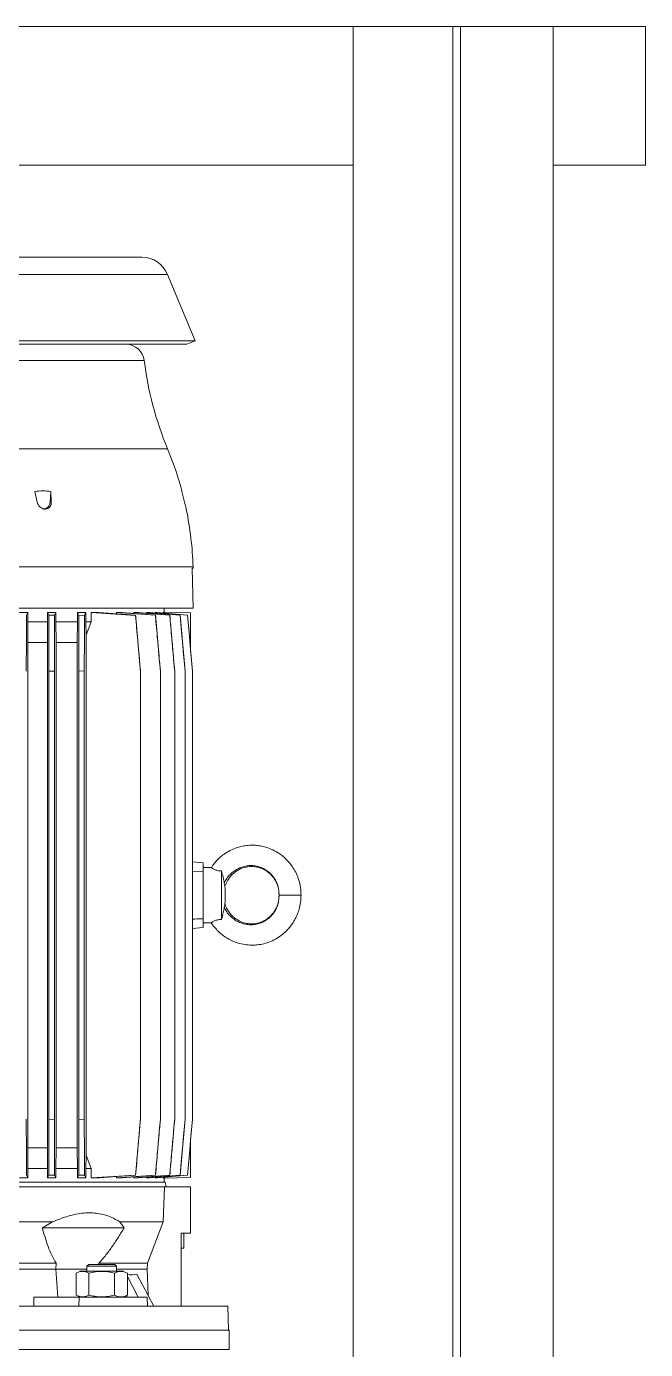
# Model space of a CAD drawing. Header units: millimetres. Extents: x 2513 to 2669, y 1505 to 1675.
# Drawn here: x 2529.804 to 2530.051, y 1512.849 to 1513.376 of the extents above; entities that cross this region are included whole.
import ezdxf

# ---------------------------------------------------------------- set-up
doc = ezdxf.new("R2010")
doc.units = ezdxf.units.MM

msp = doc.modelspace()

# ---------------------------------------------------------------- linework, layer by layer
at = {"color": 7, "linetype": 'Continuous', "lineweight": 15}
for p, q in [((2529.577234753714, 1513.376275846129), (2529.934071607506, 1513.376275846129)), ((2529.934071607506, 1512.717128625555), (2529.934071607506, 1513.376275846129)), ((2529.934071607506, 1513.376275846129), (2529.973763369489, 1513.376275846129)), ((2529.973763369489, 1512.717128625555), (2529.973763369489, 1513.376275846129)), ((2529.973763369489, 1513.376275846129), (2529.976843518661, 1513.376275846129)), ((2529.976843518661, 1512.717128625555), (2529.976843518661, 1513.376275846129)), ((2530.013708560353, 1513.376275846129), (2529.976843518661, 1513.376275846129)), ((2530.013708560353, 1512.675839592525), (2530.013708560353, 1513.376275846129)), ((2530.013708560353, 1513.376275846129), (2530.050573624019, 1513.376275846129)), ((2530.050573624019, 1513.32097805287), (2530.050573624019, 1513.376275846129)), ((2529.577234753714, 1513.32097805287), (2529.934071607506, 1513.32097805287)), ((2530.013708560353, 1513.32097805287), (2530.050573624019, 1513.32097805287)), ((2529.755653180609, 1513.277514895129), (2529.860073318204, 1513.277514895129)), ((2529.871132966945, 1513.251075935465), (2529.860073318204, 1513.277514895129)), ((2529.643574342422, 1513.249653472887), (2529.867732018798, 1513.249653472887)), ((2529.755653180609, 1513.251075935465), (2529.871132966945, 1513.251075935465)), ((2529.867732018798, 1513.249653472887), (2529.871132966945, 1513.251075935465)), ((2529.659221123155, 1513.243168717016), (2529.850812040012, 1513.243168717016)), ((2529.649961108427, 1513.208068767335), (2529.860072065726, 1513.208068767335)), ((2529.807216712961, 1513.191023123331), (2529.808130329193, 1513.186806713618)), ((2529.813597271515, 1513.191023123331), (2529.813268672025, 1513.186806713618)), ((2529.813743305967, 1513.186806713618), (2529.813597271515, 1513.191023123331)), ((2529.865790701042, 1513.191278013437), (2529.865797369934, 1513.191023123331)), ((2529.865797369934, 1513.191023123331), (2529.86685704259, 1513.186806713618)), ((2529.811124793539, 1513.184033509264), (2529.811403546633, 1513.184033509264)), ((2529.813268672025, 1513.186806713618), (2529.813743305967, 1513.186806713618)), ((2529.867512209042, 1513.184033509264), (2529.867512329895, 1513.184033509264)), ((2529.86993788392, 1513.160440177902), (2529.87025473869, 1513.160440177902)), ((2529.870288138083, 1513.14458812274), (2529.86993788392, 1513.160440177902)), ((2529.87025473869, 1513.160440177902), (2529.870234852867, 1513.16109093871)), ((2529.801133189276, 1513.142809165586), (2529.804346842634, 1513.142809165586)), ((2529.803847746932, 1513.141708040328), (2529.804346842634, 1513.142809165586)), ((2529.804346842634, 1513.142809165586), (2529.804346842634, 1513.13906351153)), ((2529.812297848346, 1513.142809165586), (2529.81557914097, 1513.142809165586)), ((2529.812297848346, 1513.13906351153), (2529.812297848346, 1513.142809165586)), ((2529.812297848346, 1513.142809165586), (2529.812763259003, 1513.141793824032)), ((2529.815035900938, 1513.141695032143), (2529.812763259003, 1513.141793824032)), ((2529.815035900938, 1513.141695032143), (2529.81557914097, 1513.142809165586)), ((2529.81557914097, 1513.142809165586), (2529.81557914097, 1513.13906351153)), ((2529.82418259394, 1513.142809165586), (2529.827576873196, 1513.142809165586)), ((2529.82418259394, 1513.13906351153), (2529.82418259394, 1513.142809165586)), ((2529.82418259394, 1513.142809165586), (2529.824688600241, 1513.141799449193)), ((2529.826961434443, 1513.141679914523), (2529.824688600241, 1513.141799449193)), ((2529.826961434443, 1513.141679914523), (2529.827576873196, 1513.142809165586)), ((2529.827576873196, 1513.142809165586), (2529.827576873196, 1513.13906351153)), ((2529.829692329236, 1513.142809165586), (2529.832844710089, 1513.142809165586)), ((2529.829692329236, 1513.13906351153), (2529.829692329236, 1513.142809165586)), ((2529.829692329236, 1513.142809165586), (2529.847316233195, 1513.141679914523)), ((2529.847334773153, 1513.141799449193), (2529.832844710089, 1513.142809165586)), ((2529.839698957734, 1513.142809165586), (2529.841944517595, 1513.142809165586)), ((2529.839698957734, 1513.142331730049), (2529.839698957734, 1513.142809165586)), ((2529.839698957734, 1513.142809165586), (2529.855255236, 1513.141695032143)), ((2529.855272056549, 1513.141793824032), (2529.841944517595, 1513.142809165586)), ((2529.846668235526, 1513.142809165586), (2529.848315907796, 1513.142809165586)), ((2529.846668235526, 1513.142449506857), (2529.846668235526, 1513.142809165586)), ((2529.846668235526, 1513.142809165586), (2529.860960445638, 1513.141708040328)), ((2529.847334855554, 1513.141799449193), (2529.847316222207, 1513.141679914523)), ((2529.860974893074, 1513.141787847298), (2529.848315907796, 1513.142809165586)), ((2529.851663779472, 1513.142809165586), (2529.852855577491, 1513.142809165586)), ((2529.851663779472, 1513.14253915786), (2529.851663779472, 1513.142809165586)), ((2529.851663779472, 1513.142809165586), (2529.865106551827, 1513.141719642222)), ((2529.865118208654, 1513.14178116742), (2529.852855577491, 1513.142809165586)), ((2529.855176428813, 1513.142809165586), (2529.855988012095, 1513.142809165586)), ((2529.855176428813, 1513.14261474596), (2529.855176428813, 1513.142809165586)), ((2529.855176428813, 1513.142809165586), (2529.868026087272, 1513.141730189398)), ((2529.855272078523, 1513.141793824032), (2529.85525520304, 1513.141695032143)), ((2529.868034645867, 1513.141774135969), (2529.855988012095, 1513.142809165586)), ((2529.858323915118, 1513.142608417654), (2529.858323915118, 1513.142944872594)), ((2529.858323915118, 1513.142944872594), (2529.858765193613, 1513.142944872594)), ((2529.858323915118, 1513.142944872594), (2529.869197549016, 1513.142667833416)), ((2529.858765193613, 1513.142944872594), (2529.858765193613, 1513.14458812274)), ((2529.869197724802, 1513.142674513295), (2529.858765193613, 1513.142947685174)), ((2529.860974871101, 1513.141787847298), (2529.860960412679, 1513.141708040328)), ((2529.865118153722, 1513.14178116742), (2529.865106518866, 1513.141719642222)), ((2529.868034579947, 1513.141774135969), (2529.868026065298, 1513.141730189398)), ((2529.869197549016, 1513.128455512675), (2529.869197549016, 1513.142667833416)), ((2529.804346842634, 1513.13906351153), (2529.804436444197, 1513.13080858782)), ((2529.804346842634, 1513.13906351153), (2529.812297848346, 1513.13906351153)), ((2529.812207153613, 1513.13080858782), (2529.812297848346, 1513.13906351153)), ((2529.81557914097, 1513.13906351153), (2529.82418259394, 1513.13906351153)), ((2529.81557914097, 1513.13906351153), (2529.815677064914, 1513.13080858782)), ((2529.82408164867, 1513.13080858782), (2529.82418259394, 1513.13906351153)), ((2529.827576873196, 1513.13906351153), (2529.829692329236, 1513.13906351153)), ((2529.827576873196, 1513.13906351153), (2529.827648253411, 1513.133817345789)), ((2529.827648253411, 1513.133817345789), (2529.829692329236, 1513.13906351153)), ((2529.827648253411, 1513.133817345789), (2529.827648253411, 1512.92657411093)), ((2529.804436444197, 1513.13080858782), (2529.804436444197, 1512.929582868899)), ((2529.812207153613, 1513.13080858782), (2529.804436444197, 1513.13080858782)), ((2529.812207153613, 1512.929582868899), (2529.812207153613, 1513.13080858782)), ((2529.815677064914, 1513.13080858782), (2529.815677064914, 1512.929582868899)), ((2529.82408164867, 1513.13080858782), (2529.815677064914, 1513.13080858782)), ((2529.82408164867, 1512.929582868899), (2529.82408164867, 1513.13080858782)), ((2529.812831282799, 1513.119500256424), (2529.814967289355, 1513.119407441268)), ((2529.812831282799, 1513.119500256424), (2529.812831282799, 1512.940888739286)), ((2529.814967289355, 1512.940985773313), (2529.814967289355, 1513.119407441268)), ((2529.824756684465, 1513.11950658473), (2529.826892696513, 1513.119394433083)), ((2529.824756684465, 1513.11950658473), (2529.824756684465, 1512.940882410981)), ((2529.826892696513, 1512.940998429925), (2529.826892696513, 1513.119394433083)), ((2529.849284567105, 1513.119393026794), (2529.849284567105, 1512.940997023635)), ((2529.857220010238, 1513.119406034978), (2529.857220010238, 1512.940984367023)), ((2529.862921912898, 1513.119417636873), (2529.862921912898, 1512.940972061983)), ((2529.867064975786, 1513.119428887195), (2529.867064975786, 1512.940960811662)), ((2529.869980775773, 1513.119494279691), (2529.869981951343, 1513.119480919933)), ((2529.869981753584, 1513.119439082799), (2529.869981753584, 1512.940950616057)), ((2529.874261017879, 1513.043097210811), (2529.869981753584, 1513.043471635587)), ((2529.869981753584, 1513.039742857015), (2529.874244922447, 1513.039587461943)), ((2529.87748253218, 1513.041170593182), (2529.874241978027, 1513.041255322168)), ((2529.874244922447, 1513.036831484645), (2529.874244922447, 1513.039587461943)), ((2529.874244922447, 1513.020804346348), (2529.874244922447, 1513.023559972074)), ((2529.869981753584, 1513.016920172704), (2529.874261017879, 1513.01729459748)), ((2529.874241978027, 1513.019136134551), (2529.877482521194, 1513.01922121511)), ((2529.814967294848, 1512.940985773313), (2529.812831282799, 1512.940888739286)), ((2529.826892696513, 1512.940998429925), (2529.824756684465, 1512.940882410981)), ((2529.869197549016, 1512.931935944044), (2529.869197549016, 1512.917723974875)), ((2529.804436444197, 1512.929582868899), (2529.804346842634, 1512.921327945188)), ((2529.812207153613, 1512.929582868899), (2529.804436444197, 1512.929582868899)), ((2529.812297848346, 1512.921327945188), (2529.812207153613, 1512.929582868899)), ((2529.815677064914, 1512.929582868899), (2529.81557914097, 1512.921327945188)), ((2529.82408164867, 1512.929582868899), (2529.815677064914, 1512.929582868899)), ((2529.82418259394, 1512.921327945188), (2529.82408164867, 1512.929582868899)), ((2529.827648253411, 1512.92657411093), (2529.827576873196, 1512.921327945188)), ((2529.829692329236, 1512.921327945188), (2529.827648253411, 1512.92657411093)), ((2529.804346842634, 1512.921327945188), (2529.804346842634, 1512.917582291133)), ((2529.812297848346, 1512.921327945188), (2529.804346842634, 1512.921327945188)), ((2529.812297848346, 1512.917582291133), (2529.812297848346, 1512.921327945188)), ((2529.81557914097, 1512.921327945188), (2529.81557914097, 1512.917582291133)), ((2529.82418259394, 1512.921327945188), (2529.81557914097, 1512.921327945188)), ((2529.82418259394, 1512.917582291133), (2529.82418259394, 1512.921327945188)), ((2529.827576873196, 1512.921327945188), (2529.827576873196, 1512.917582291133)), ((2529.829692329236, 1512.921327945188), (2529.827576873196, 1512.921327945188)), ((2529.829692329236, 1512.917582291133), (2529.829692329236, 1512.921327945188)), ((2529.859170501842, 1512.915803685552), (2529.763113748095, 1512.915803685552)), ((2529.804346842634, 1512.917582291133), (2529.801133189276, 1512.917582291133)), ((2529.804346842634, 1512.917582291133), (2529.803847746932, 1512.918683767964)), ((2529.812763259003, 1512.918597632686), (2529.812297848346, 1512.917582291133)), ((2529.81557914097, 1512.917582291133), (2529.812297848346, 1512.917582291133)), ((2529.815035900938, 1512.918696776148), (2529.812763259003, 1512.918597632686)), ((2529.81557914097, 1512.917582291133), (2529.815035900938, 1512.918696776148)), ((2529.824688600241, 1512.918592359098), (2529.82418259394, 1512.917582291133)), ((2529.827576873196, 1512.917582291133), (2529.82418259394, 1512.917582291133)), ((2529.826961428949, 1512.918711893769), (2529.824688594747, 1512.918592359098)), ((2529.827576873196, 1512.917582291133), (2529.826961428949, 1512.918711893769)), ((2529.847316227701, 1512.918711893769), (2529.829692329236, 1512.917582291133)), ((2529.832844710089, 1512.917582291133), (2529.829692329236, 1512.917582291133)), ((2529.832844710089, 1512.917582291133), (2529.847334850059, 1512.918592359098)), ((2529.855255257973, 1512.918696776148), (2529.839698957734, 1512.917582291133)), ((2529.839698957734, 1512.917582291133), (2529.839698957734, 1512.918060078242)), ((2529.841944517595, 1512.917582291133), (2529.839698957734, 1512.917582291133)), ((2529.841944517595, 1512.917582291133), (2529.855272067536, 1512.918597632686)), ((2529.860960500572, 1512.918683767964), (2529.846668235526, 1512.917582291133)), ((2529.846668235526, 1512.917582291133), (2529.846668235526, 1512.917942301435)), ((2529.848315907796, 1512.917582291133), (2529.846668235526, 1512.917582291133)), ((2529.847334855554, 1512.918592359098), (2529.847316227701, 1512.918711893769)), ((2529.848315907796, 1512.917582291133), (2529.860974849127, 1512.918603960993)), ((2529.865106617746, 1512.918672166069), (2529.851663779472, 1512.917582291133)), ((2529.851663779472, 1512.917582291133), (2529.851663779472, 1512.917852298859)), ((2529.852855577491, 1512.917582291133), (2529.851663779472, 1512.917582291133)), ((2529.852855577491, 1512.917582291133), (2529.865118109775, 1512.918610289299)), ((2529.868026164178, 1512.91866126732), (2529.855176428813, 1512.917582291133)), ((2529.855176428813, 1512.917582291133), (2529.855176428813, 1512.917777062331)), ((2529.855988012095, 1512.917582291133), (2529.855176428813, 1512.917582291133)), ((2529.855272067536, 1512.918597632686), (2529.855255214026, 1512.918696776148)), ((2529.855988012095, 1512.917582291133), (2529.868034525013, 1512.918617672322)), ((2529.858323915118, 1512.917446584125), (2529.858323915118, 1512.917783039065)), ((2529.869197549016, 1512.917723974875), (2529.858323915118, 1512.917446584125)), ((2529.858765193613, 1512.917446584125), (2529.858323915118, 1512.917446584125)), ((2529.858765193613, 1512.917443771544), (2529.869197549016, 1512.917716943424)), ((2529.858765193613, 1512.915803685552), (2529.858765193613, 1512.917446584125)), ((2529.859475523997, 1512.913960390619), (2529.859170501842, 1512.915803685552)), ((2529.860974849127, 1512.918603960993), (2529.860960423665, 1512.918683767964)), ((2529.858840715794, 1512.913960390619), (2529.769487801182, 1512.913960390619)), ((2529.858332264966, 1512.900053586432), (2529.858840715794, 1512.913960390619)), ((2529.858840715794, 1512.913960390619), (2529.869197549016, 1512.913960390619)), ((2529.869197549016, 1512.913960390619), (2529.869197549016, 1512.895527792866)), ((2529.814289314633, 1512.900053586432), (2529.769624039669, 1512.900053586432)), ((2529.810184853314, 1512.897739535842), (2529.814289314633, 1512.900053586432)), ((2529.841093124215, 1512.900053586432), (2529.858332264966, 1512.900053586432)), ((2529.841093124215, 1512.900053586432), (2529.84277752483, 1512.897739535842)), ((2529.8520452357, 1512.883650617069), (2529.858332264966, 1512.900053586432)), ((2529.810184853314, 1512.897739535842), (2529.84277752483, 1512.897739535842)), ((2529.869197549016, 1512.895527792866), (2529.865511047044, 1512.895527792866)), ((2529.865511047044, 1512.895527792866), (2529.865511047044, 1512.866404225133)), ((2529.866616995438, 1512.889629460025), (2529.866616995438, 1512.895527792866)), ((2529.865511047044, 1512.889629460025), (2529.866616995438, 1512.889629460025)), ((2529.815628608328, 1512.883650617069), (2529.771308644911, 1512.883650617069)), ((2529.81553373867, 1512.881150233021), (2529.815628608328, 1512.883650617069)), ((2529.832721137827, 1512.883650617069), (2529.832700982833, 1512.88310427331)), ((2529.8520452357, 1512.883650617069), (2529.832721137827, 1512.883650617069)), ((2529.851906419472, 1512.881150233021), (2529.8520452357, 1512.883650617069)), ((2529.81553373867, 1512.881150233021), (2529.771345840189, 1512.881150233021)), ((2529.816386609754, 1512.870090814999), (2529.81553373867, 1512.881150233021)), ((2529.81553373867, 1512.881150233021), (2529.827957362599, 1512.881150233021)), ((2529.823645478962, 1512.879608938917), (2529.823643298114, 1512.879608235773)), ((2529.823643836459, 1512.870895564588), (2529.823643298114, 1512.879608235773)), ((2529.82869466519, 1512.88310427331), (2529.827957362599, 1512.882367025652)), ((2529.827957362599, 1512.882367025652), (2529.827957362599, 1512.879936956117)), ((2529.839754182092, 1512.882367025652), (2529.827957362599, 1512.882367025652)), ((2529.836678608857, 1512.88310427331), (2529.82869466519, 1512.88310427331)), ((2529.828747598834, 1512.879605774765), (2529.828747598834, 1512.870898025596)), ((2529.839016879501, 1512.88310427331), (2529.836678608857, 1512.88310427331)), ((2529.838959430347, 1512.879606829483), (2529.838959430347, 1512.870896970879)), ((2529.839754182092, 1512.882367025652), (2529.839016879501, 1512.88310427331)), ((2529.839754182092, 1512.879939417124), (2529.839754182092, 1512.882367025652)), ((2529.851906419472, 1512.881150233021), (2529.839754182092, 1512.881150233021)), ((2529.844074371631, 1512.879604720047), (2529.844074552911, 1512.870899080314)), ((2529.844074399098, 1512.878253275126), (2529.848428235228, 1512.870090814999)), ((2529.847787010825, 1512.87922748269), (2529.854626909915, 1512.866404225133)), ((2529.852289677509, 1512.870786225522), (2529.851906419472, 1512.881150233021)), ((2529.806820490687, 1512.870090814999), (2529.806853686827, 1512.866404225133)), ((2529.806820490687, 1512.870090814999), (2529.824813271167, 1512.870090814999)), ((2529.82363588213, 1512.870900135032), (2529.825157724383, 1512.870090814999)), ((2529.823642979502, 1512.870895564588), (2529.823646852293, 1512.870894509871)), ((2529.824813271167, 1512.870090814999), (2529.824765001353, 1512.866404225133)), ((2529.824813271167, 1512.870090814999), (2529.851940774704, 1512.870090814999)), ((2529.842553820309, 1512.870090814999), (2529.844076618399, 1512.870900486604)), ((2529.843849958471, 1512.870090814999), (2529.843828067586, 1512.870768295322)), ((2529.85203731433, 1512.866404225133), (2529.851940774704, 1512.870090814999)), ((2529.846712061243, 1512.866404225133), (2529.700005984652, 1512.866404225133)), ((2529.884050742588, 1512.866404225133), (2529.846712061243, 1512.866404225133)), ((2529.884318366212, 1512.856930047784), (2529.884050742588, 1512.866404225133)), ((2529.884680870482, 1512.856930047784), (2529.638049917985, 1512.856930047784)), ((2529.884680870482, 1512.849188420011), (2529.884680870482, 1512.856930047784)), ((2529.884680870482, 1512.849188420011), (2529.626625490738, 1512.849188420011))]:
    msp.add_line(p, q, dxfattribs=at)
at = {"color": 7, "linetype": 'Continuous', "lineweight": 15, "flags": 128}
for points in [[(2529.865106518866, 1513.141719642222), (2529.865887932828, 1513.132818528146), (2529.866476267533, 1513.126123883456), (2529.867065129599, 1513.119428887195)], [(2529.867064931839, 1513.119490412393), (2529.866286714991, 1513.128391526469), (2529.865702115743, 1513.135086171158), (2529.865118120761, 1513.14178116742)], [(2529.868026065298, 1513.141730189398), (2529.868775639969, 1513.133183460463), (2529.869378641843, 1513.126311271631), (2529.869981907396, 1513.119439082799)], [(2529.869981720624, 1513.119483380941), (2529.869234650907, 1513.128030813023), (2529.868634428653, 1513.134902298709), (2529.868034546987, 1513.141773784396)], [(2529.867064975786, 1512.940960811662), (2529.866282210468, 1512.93206040073), (2529.865694117468, 1512.925366107614), (2529.865106529854, 1512.918672166069)], [(2529.865118120761, 1512.918610289299), (2529.865894722573, 1512.927511754948), (2529.866479640433, 1512.934207805927), (2529.867065173546, 1512.940903856907)], [(2529.869981753584, 1512.940950616057), (2529.869231497741, 1512.932403887121), (2529.868628660666, 1512.925532753007), (2529.868026076286, 1512.918661618893)], [(2529.868034536, 1512.918617672322), (2529.868780748759, 1512.927164752831), (2529.869381168772, 1512.934037644808), (2529.869981951343, 1512.940910536785)]]:
    msp.add_lwpolyline(points, dxfattribs=at)
at = {"color": 7, "linetype": 'Continuous', "lineweight": 15}
for centre, radius, start, end in [((2529.849870498087, 1513.273247093383), 0.01105951646305772, 22.70000000980383, 90), ((2529.843492714625, 1513.242280447286), 0.007373010975374251, 6.918516252355145, 90), ((2529.982559873316, 1513.259155024835), 0.1327141975566883, 186.9185162523551, 202.639612871328), ((2529.737584247831, 1513.156982739695), 0.1327141975573096, 14.9756515830649, 22.63961287132812), ((2529.737584247831, 1513.156982739695), 0.1327141975573096, 1.750245090983671, 11.66211300475229), ((2529.842317421587, 1513.030195786579), 0.04077510891045955, 355.0724512202372, 4.922259241000153)]:
    msp.add_arc(centre, radius, start, end, dxfattribs=at)
msp.add_ellipse((2529.760796116694, 1513.038347150304), major_axis=(-0.08795487831454105, 0.1587040668585404), ratio=0.1702186621384816, start_param=3.000405454889991, end_param=3.107764723333692, dxfattribs=at)
for points, knots in [([(2529.849870462776, 1513.284306573845), (2529.849823395412, 1513.284306573845), (2529.849728066032, 1513.284306573845), (2529.848943804389, 1513.284306573845), (2529.847653010183, 1513.284306573845), (2529.845783965818, 1513.284306573845), (2529.843467635938, 1513.284306573845), (2529.840800700762, 1513.284306573845), (2529.837882801048, 1513.284306573845), (2529.834003085517, 1513.284306573845), (2529.828918184618, 1513.284306573845), (2529.823119295786, 1513.284306573845), (2529.817578430172, 1513.284306573845), (2529.812544034798, 1513.284306573845), (2529.807268877093, 1513.284306573845), (2529.801791636431, 1513.284306573845), (2529.796151952726, 1513.284306573845), (2529.789456638939, 1513.284306573845), (2529.781691712161, 1513.284306573845), (2529.772908059126, 1513.284306573845), (2529.764225520378, 1513.284306573845), (2529.758478920783, 1513.284306573845), (2529.755653180609, 1513.284306573845)], [0, 0, 0, 0, 0.04582263933865287, 0.09280833815935592, 0.1408867110169992, 0.1899772001686663, 0.2399895014956202, 0.2825323326927826, 0.3254244445185009, 0.3686415247678482, 0.4341455690849434, 0.4999998620486593, 0.5439080860663911, 0.5877136916094227, 0.6313906889972123, 0.674605407094749, 0.7174975547640735, 0.7600426754283486, 0.8225540338574487, 0.8835179562605734, 0.9427229990659828, 0.9999999999999999, 0.9999999999999999, 0.9999999999999999, 0.9999999999999999]), ([(2529.813597013329, 1513.191023123331), (2529.81254221784, 1513.191149762578), (2529.810412232316, 1513.191405489651), (2529.808288641878, 1513.19115138977), (2529.807216680002, 1513.191023123331)], [0, 0, 0, 0, 0.4952125149331703, 0.9999999999999999, 0.9999999999999999, 0.9999999999999999, 0.9999999999999999]), ([(2529.808130329193, 1513.186806713618), (2529.80823358892, 1513.1864580692), (2529.808440124491, 1513.185760725954), (2529.809106376446, 1513.184881633968), (2529.809940395028, 1513.184270022238), (2529.810651908899, 1513.184049634639), (2529.811039304426, 1513.184036424444), (2529.811124793539, 1513.184033509264)], [0, 0, 0, 0, 0.2372166658189139, 0.4744703521295416, 0.7081276584421853, 0.935590614475969, 1, 1, 1, 1]), ([(2529.813268672025, 1513.186806713618), (2529.813239260481, 1513.186585961259), (2529.813183431155, 1513.186166926628), (2529.812918650569, 1513.185473671922), (2529.812425883252, 1513.184750450787), (2529.81161097494, 1513.184151180013), (2529.810957135364, 1513.184072114806), (2529.810637882024, 1513.184033509264)], [0, 0, 0, 0, 0.1480152604910254, 0.2809642462530608, 0.5007034079282914, 0.7562060929482453, 1, 1, 1, 1]), ([(2529.811403546633, 1513.184033509264), (2529.811695047159, 1513.184066560344), (2529.812277905819, 1513.18413264636), (2529.813006556382, 1513.184644843059), (2529.813524945915, 1513.185402673118), (2529.81373567781, 1513.186176392212), (2529.813741549468, 1513.186661572557), (2529.813743305967, 1513.186806713618)], [0, 0, 0, 0, 0.2226613210302157, 0.4452138794269681, 0.67042205772336, 0.9014071929364083, 1, 1, 1, 1]), ([(2529.86685704259, 1513.186806713618), (2529.866938659122, 1513.186458210294), (2529.867101950701, 1513.18576095379), (2529.867309353968, 1513.184881647888), (2529.867454580779, 1513.184270033709), (2529.867507638039, 1513.184049603049), (2529.867511382153, 1513.184036420611), (2529.867512209042, 1513.184033509264)], [0, 0, 0, 0, 0.2371321310545895, 0.474434271240336, 0.7080783653058679, 0.9355289846752514, 0.9999999999999999, 0.9999999999999999, 0.9999999999999999, 0.9999999999999999]), ([(2529.87023654481, 1513.161035741819), (2529.870148167205, 1513.161035741819), (2529.86997141214, 1513.161035741819), (2529.868545385245, 1513.161035741819), (2529.866281423866, 1513.161035741819), (2529.863114076679, 1513.161035741819), (2529.859090919999, 1513.161035741819), (2529.854237993447, 1513.161035741819), (2529.848595537299, 1513.161035741819), (2529.842208010805, 1513.161035741819), (2529.835126432987, 1513.161035741819), (2529.82740706736, 1513.161035741819), (2529.819111497146, 1513.161035741819), (2529.810305494039, 1513.161035741819), (2529.801060021658, 1513.161035741819), (2529.791445498916, 1513.161035741819), (2529.781550350007, 1513.161035741819), (2529.774789451046, 1513.161035741819), (2529.771409002397, 1513.161035741819)], [0, 0, 0, 0, 0.06250004418599511, 0.1249999855845994, 0.1875000560681032, 0.2500000541517147, 0.3125000092697767, 0.3749999877278706, 0.4375000179456899, 0.5000000019572873, 0.5625000497464708, 0.6249999994536165, 0.6874999960083955, 0.7499999894093637, 0.8124999964017264, 0.8749999779123199, 0.9375000043244625, 0.9999999999999999, 0.9999999999999999, 0.9999999999999999, 0.9999999999999999]), ([(2529.77447043857, 1513.14458812274), (2529.777579629543, 1513.14458812274), (2529.78379801097, 1513.14458812274), (2529.792896595373, 1513.14458812274), (2529.801749396362, 1513.14458812274), (2529.810284888188, 1513.14458812274), (2529.818448725604, 1513.14458812274), (2529.826185078157, 1513.14458812274), (2529.833442080065, 1513.14458812274), (2529.840170746974, 1513.14458812274), (2529.846325795933, 1513.14458812274), (2529.851865677009, 1513.14458812274), (2529.856753438206, 1513.14458812274), (2529.860954793015, 1513.14458812274), (2529.864446486171, 1513.14458812274), (2529.86718609491, 1513.14458812274), (2529.869225820292, 1513.14458812274), (2529.869934032095, 1513.14458812274), (2529.870288138083, 1513.14458812274)], [0, 0, 0, 0, 0.06249999745833614, 0.1249999844764631, 0.1874999982246038, 0.2499999773892614, 0.3124999924154394, 0.3750000325869094, 0.4374999789272676, 0.4999999451150987, 0.5625000122864448, 0.6249999775427855, 0.6874999624380587, 0.7499999657898977, 0.8124999560604232, 0.8749999482117204, 0.9374999588273587, 1, 1, 1, 1]), ([(2529.803779250708, 1513.119419394735), (2529.803788754552, 1513.122506191771), (2529.80380494347, 1513.127764265291), (2529.803827767465, 1513.135193715782), (2529.803841087133, 1513.139536372108), (2529.803847746932, 1513.141707688755)], [0, 0, 0, 0, 0.4154881115739755, 0.7077456058217577, 1, 1, 1, 1]), ([(2529.812763259003, 1513.141793824032), (2529.812773026613, 1513.138583363833), (2529.812789215416, 1513.133262358591), (2529.812811903522, 1513.125831198892), (2529.812824826904, 1513.121610504728), (2529.812831288293, 1513.119500256424)], [0, 0, 0, 0, 0.4320155858427022, 0.7160210856865116, 1, 1, 1, 1]), ([(2529.814967289355, 1513.119407441268), (2529.814977198001, 1513.122617634346), (2529.814993617512, 1513.127937211395), (2529.815016478557, 1513.13536632473), (2529.815029430505, 1513.139585239087), (2529.815035906431, 1513.14169468057)], [0, 0, 0, 0, 0.4321205392035466, 0.7160623820983508, 1, 1, 1, 1]), ([(2529.824688600241, 1513.141799449193), (2529.824698762762, 1513.138458781151), (2529.824715146824, 1513.133072940836), (2529.824737872452, 1513.125642042465), (2529.824750417291, 1513.121551790959), (2529.824756689958, 1513.11950658473)], [0, 0, 0, 0, 0.4495478435361491, 0.724763091692375, 1, 1, 1, 1]), ([(2529.826892696513, 1513.119394433083), (2529.826903035463, 1513.122734584194), (2529.826919701242, 1513.128118711561), (2529.826942590042, 1513.135547134033), (2529.826955152898, 1513.139635394683), (2529.826961434443, 1513.14167956295)], [0, 0, 0, 0, 0.4496594499676165, 0.7248246173798928, 1, 1, 1, 1]), ([(2529.847316222207, 1513.141679914523), (2529.84761023791, 1513.13833948335), (2529.848084191322, 1513.132954707182), (2529.84874089874, 1513.12552579344), (2529.849103416353, 1513.121437295976), (2529.849284676971, 1513.119393026794)], [0, 0, 0, 0, 0.4496376768880724, 0.7248160855590434, 1, 1, 1, 1]), ([(2529.849284512172, 1513.119509045738), (2529.848991213159, 1513.12284954599), (2529.848518389999, 1513.128234718837), (2529.847869104741, 1513.135664906404), (2529.847512937072, 1513.139754577277), (2529.847334850059, 1513.141799449193)], [0, 0, 0, 0, 0.4496012033563963, 0.7247956922661329, 1, 1, 1, 1]), ([(2529.85525520304, 1513.14169468057), (2529.855537483184, 1513.138484338861), (2529.856005267612, 1513.133164276878), (2529.856660567577, 1513.125734756498), (2529.857033619716, 1513.121515580867), (2529.857220142078, 1513.119406034978)], [0, 0, 0, 0, 0.432095831830571, 0.7160535593903543, 0.9999999999999999, 0.9999999999999999, 0.9999999999999999, 0.9999999999999999]), ([(2529.857219955305, 1513.119502717432), (2529.85693858964, 1513.122713260921), (2529.856472321035, 1513.128033652927), (2529.855823402063, 1513.135464054986), (2529.855455844679, 1513.139683912868), (2529.855272067536, 1513.141793824032)], [0, 0, 0, 0, 0.4320935293785214, 0.7160491572556169, 1, 1, 1, 1]), ([(2529.860960412679, 1513.141708040328), (2529.861231585297, 1513.138621106412), (2529.861693531403, 1513.133362474082), (2529.862347590484, 1513.125932355207), (2529.86273057005, 1513.121589178583), (2529.862922055724, 1513.119417636873)], [0, 0, 0, 0, 0.4154556162121955, 0.7077340802502786, 1, 1, 1, 1]), ([(2529.862921857965, 1513.119496740699), (2529.862651664154, 1513.122583770996), (2529.862191397911, 1513.127842425268), (2529.861542629676, 1513.135272814788), (2529.861164108554, 1513.13961617847), (2529.860974849127, 1513.141787847298)], [0, 0, 0, 0, 0.4154677666739233, 0.7077356345140351, 1, 1, 1, 1]), ([(2529.913282462829, 1513.030195904145), (2529.913238628125, 1513.031231977023), (2529.913153430396, 1513.033245702372), (2529.9124827516, 1513.036113750019), (2529.911498001247, 1513.038696082998), (2529.91025933709, 1513.040971952297), (2529.908847156134, 1513.042932649408), (2529.907332622057, 1513.044585797622), (2529.905777389325, 1513.045948246282), (2529.903818123979, 1513.047342763495), (2529.901513760323, 1513.048560062859), (2529.89893460993, 1513.049453708118), (2529.896695269599, 1513.049920208411), (2529.894687344623, 1513.050113452234), (2529.89264641244, 1513.050107700436), (2529.890337545861, 1513.049849144733), (2529.887809604768, 1513.049217057584), (2529.885600592467, 1513.048318186992), (2529.883833120927, 1513.047355442571), (2529.882321655633, 1513.046353493616), (2529.880861223939, 1513.04517345049), (2529.879424897766, 1513.043735667989), (2529.878298845169, 1513.04241652673), (2529.87771735427, 1513.041479318918), (2529.877513371685, 1513.041150553545)], [0, 0, 0, 0, 0.06171598412344487, 0.1199520269055149, 0.1747489402415637, 0.2261042004178543, 0.2740189499310972, 0.3184969117859667, 0.3595192278486494, 0.3970836726012359, 0.4617193598168626, 0.514120393281457, 0.5593674818990423, 0.5977936776059675, 0.6342025440305917, 0.6808847998235225, 0.7359741748485732, 0.7890244683203715, 0.8226072869008721, 0.8558315348834937, 0.8970271889396434, 0.9342864889674257, 0.9769482000836879, 1, 1, 1, 1]), ([(2529.874244922447, 1513.039587461943), (2529.874244922447, 1513.040112608977), (2529.874244922447, 1513.041162925163), (2529.874244922447, 1513.042250831192), (2529.874244922447, 1513.042966200449), (2529.874244922447, 1513.043054477998), (2529.874244922447, 1513.043098617101)], [0, 0, 0, 0, 0.2499942833340965, 0.4999990954163319, 0.7499976888746541, 1, 1, 1, 1]), ([(2529.904503794883, 1513.030195904145), (2529.904490505848, 1513.030835087834), (2529.904463893252, 1513.032115115842), (2529.90404125749, 1513.033996711998), (2529.903319913622, 1513.035786450907), (2529.902312880148, 1513.037435083229), (2529.901040361137, 1513.038891443702), (2529.899538179517, 1513.040113020692), (2529.897844665765, 1513.041059927531), (2529.896006865351, 1513.041701224447), (2529.894075981254, 1513.042012863359), (2529.892107621851, 1513.041981646451), (2529.890159087935, 1513.041603662834), (2529.888288976813, 1513.040885556802), (2529.886551076088, 1513.039846667174), (2529.885005638047, 1513.038510035978), (2529.883670540764, 1513.036926610648), (2529.883020490978, 1513.035707563436), (2529.882693881252, 1513.03509506777)], [0, 0, 0, 0, 0.0608524606391267, 0.1218630190240756, 0.1830070162508363, 0.2441775997043436, 0.3053968218790773, 0.3666764240451647, 0.4280598827401174, 0.4896275806325228, 0.5514771667403372, 0.6137265351775796, 0.6764909360885765, 0.7398568444558569, 0.8038781834714047, 0.8685846050251038, 0.9339719093569231, 1, 1, 1, 1]), ([(2529.882881972571, 1513.033492951614), (2529.883156197198, 1513.034240357745), (2529.883659876113, 1513.035613147317), (2529.884792670297, 1513.037298159254), (2529.885978655969, 1513.038606077289), (2529.887637122328, 1513.039966606414), (2529.889906337018, 1513.041132970693), (2529.892827403066, 1513.04173057019), (2529.89529600769, 1513.041566766405), (2529.897361119608, 1513.040976949126), (2529.899126614286, 1513.040145333141), (2529.901016384689, 1513.038752369542), (2529.902465848443, 1513.037048076508), (2529.903444816327, 1513.035311483634), (2529.904048619142, 1513.033763174429), (2529.904453854045, 1513.032035894159), (2529.904493345691, 1513.030821135386), (2529.904513671875, 1513.030195904145)], [0, 0, 0, 0, 0.07450575471958816, 0.1368475838695208, 0.1891667360057715, 0.2398892016392768, 0.3376096927301855, 0.4252260160605509, 0.5169323502881397, 0.5667872389459077, 0.6263503169728061, 0.6992816823058579, 0.785738537149981, 0.8341953509293245, 0.8860880584730968, 0.9413700018916061, 1, 1, 1, 1]), ([(2529.874244922447, 1513.023559972074), (2529.874244922447, 1513.02405100639), (2529.874244922447, 1513.025033073355), (2529.874244922447, 1513.026685402514), (2529.874244922447, 1513.028416146723), (2529.874244922447, 1513.030195901878), (2529.874244922447, 1513.031975556689), (2529.874244922447, 1513.033706153979), (2529.874244922447, 1513.035358384867), (2529.874244922447, 1513.03634045083), (2529.874244922447, 1513.036831484645)], [0, 0, 0, 0, 0.1250027554283145, 0.2500050867791017, 0.3750100893546215, 0.5000120050761762, 0.6250139207977309, 0.7499949132208982, 0.8749972445716854, 1, 1, 1, 1]), ([(2529.881617926391, 1513.039840594186), (2529.881333589423, 1513.039853902717), (2529.880779610842, 1513.039879831954), (2529.879997818485, 1513.040017333415), (2529.879307739402, 1513.040213615564), (2529.878699910218, 1513.040456903822), (2529.878189020733, 1513.040714966568), (2529.877633247495, 1513.041057475792), (2529.877544167971, 1513.041124333253), (2529.87748253218, 1513.041170593182)], [0, 0, 0, 0, 0.1142321525271098, 0.2225604571755465, 0.3282108980537961, 0.438407023318274, 0.5637598216427152, 0.6981572590342522, 1, 1, 1, 1]), ([(2529.881617926391, 1513.020550862532), (2529.881617926391, 1513.021075976907), (2529.881617926391, 1513.022126226388), (2529.881617926391, 1513.024490904904), (2529.881617926391, 1513.027227086044), (2529.881617926391, 1513.030195897876), (2529.881617926391, 1513.033164639416), (2529.881617926391, 1513.03590062094), (2529.881617926391, 1513.038265234537), (2529.881617926391, 1513.039315481215), (2529.881617926391, 1513.039840594186)], [0, 0, 0, 0, 0.1249985824982309, 0.2500021003047876, 0.3750068284368106, 0.5000068152595192, 0.6250068020822278, 0.7499978996952124, 0.875001417501769, 1, 1, 1, 1]), ([(2529.882693881252, 1513.03509506777), (2529.882619305804, 1513.035465776329), (2529.882475329359, 1513.036181471675), (2529.882123219822, 1513.037757990395), (2529.881815114993, 1513.039027866962), (2529.881617926391, 1513.039840594186)], [0, 0, 0, 0, 0.2789341395794479, 0.538514316325482, 1, 1, 1, 1]), ([(2529.882941454253, 1513.033695457409), (2529.882941874206, 1513.033692826862), (2529.882944873459, 1513.033674039818), (2529.882925895655, 1513.033792297766), (2529.882858978593, 1513.034213154581), (2529.882751109518, 1513.03478936713), (2529.882693881252, 1513.03509506777)], [0, 0, 0, 0, 0.02963221255777476, 0.2116296554664241, 0.581742327584579, 1, 1, 1, 1]), ([(2529.877512987153, 1513.019240200028), (2529.877688643902, 1513.018953362766), (2529.878268656625, 1513.018006235694), (2529.879473893047, 1513.016591878269), (2529.881056017095, 1513.015035969448), (2529.882729675391, 1513.01373816976), (2529.884943588485, 1513.012361898531), (2529.887671562017, 1513.011179863279), (2529.890739647807, 1513.010458668056), (2529.89331477126, 1513.010248249314), (2529.895596520079, 1513.010333972225), (2529.897935290966, 1513.010685457874), (2529.90049721418, 1513.011425425457), (2529.903110245469, 1513.01262232175), (2529.905521843834, 1513.014197602606), (2529.907409683644, 1513.01587097481), (2529.908836979419, 1513.017474440252), (2529.909969482905, 1513.019007162155), (2529.910969388551, 1513.020683594227), (2529.911867475059, 1513.022606016868), (2529.912610886036, 1513.024778172649), (2529.913168277057, 1513.027350909524), (2529.913242923177, 1513.029210754295), (2529.913282462829, 1513.030195904145)], [0, 0, 0, 0, 0.02004268455171195, 0.06618027575313262, 0.1102546555038457, 0.1522445742722385, 0.1921451016293925, 0.2654865905016042, 0.328317143021616, 0.3792602515931349, 0.4190838616939807, 0.4642427479848614, 0.5199711773414023, 0.5775324989097385, 0.6349993834537957, 0.6911320551969563, 0.7274320755514746, 0.7628591194932948, 0.8046345906864105, 0.8436331181682798, 0.8891984369942675, 0.9413090033223547, 1, 1, 1, 1]), ([(2529.904503794883, 1513.030195904145), (2529.904490514943, 1513.029556601209), (2529.904463922989, 1513.028276451307), (2529.904041236681, 1513.026394759104), (2529.903320030237, 1513.024605044409), (2529.902312648993, 1513.022956666387), (2529.901040503685, 1513.021500007117), (2529.899538159415, 1513.020278451806), (2529.897844671858, 1513.0193315277), (2529.896006861134, 1513.018690222332), (2529.89407599208, 1513.018378634937), (2529.89210756012, 1513.018409652675), (2529.890159234377, 1513.018788393832), (2529.888288763876, 1513.019505683361), (2529.886551319796, 1513.02054527238), (2529.885005502591, 1513.021881363703), (2529.883670562634, 1513.023464875421), (2529.883020498291, 1513.024683903098), (2529.882693881252, 1513.025296388948)], [0, 0, 0, 0, 0.06086316131821379, 0.1218733178443003, 0.1830169123332756, 0.2441776140181689, 0.3054048025260164, 0.3666840010611279, 0.428067055441032, 0.4896343478048586, 0.5514835265273782, 0.6137324849460755, 0.6764985864558289, 0.7398601002393902, 0.8038867243188226, 0.8685854706202161, 0.9339723442648161, 1, 1, 1, 1]), ([(2529.882941300441, 1513.026694593019), (2529.882940383971, 1513.026689237454), (2529.882937141029, 1513.026670286714), (2529.88286762427, 1513.026225853393), (2529.882754218418, 1513.025619171709), (2529.882693881252, 1513.025296388948)], [0, 0, 0, 0, 0.1556490464075478, 0.5507661764353535, 1, 1, 1, 1]), ([(2529.904513671875, 1513.030195904145), (2529.904499193301, 1513.029662105911), (2529.90447169962, 1513.028648464698), (2529.90413228432, 1513.026871340664), (2529.903490783243, 1513.025120848513), (2529.902547789355, 1513.023520568776), (2529.901267891875, 1513.021915548795), (2529.899370285937, 1513.020319353299), (2529.896711511943, 1513.019108908297), (2529.894384165244, 1513.018730263159), (2529.892529982754, 1513.018784570418), (2529.890924562264, 1513.019041369356), (2529.8889477045, 1513.019705241625), (2529.8871311553, 1513.020794014109), (2529.885649207285, 1513.022113376696), (2529.884543481154, 1513.023432114267), (2529.88354880418, 1513.025033114531), (2529.883109947813, 1513.026260766132), (2529.882881719879, 1513.02689920825)], [0, 0, 0, 0, 0.0500555522260791, 0.095051589652703, 0.1696038484775688, 0.2237908420797347, 0.2689053547386344, 0.3620195535588882, 0.4536336276755666, 0.5400396235347936, 0.5807816849371807, 0.6274817033809601, 0.6921817779305036, 0.7753943908613367, 0.8242250001640539, 0.8779007691034637, 0.9365021057384274, 1, 1, 1, 1]), ([(2529.904503794883, 1513.030195904145), (2529.904475078503, 1513.030195904145), (2529.904439783597, 1513.030195904145), (2529.90451431541, 1513.030195904145), (2529.904528207203, 1513.030195904145)], [0, 0, 0, 0, 0.8136125631984339, 1, 1, 1, 1]), ([(2529.913266861797, 1513.030195904145), (2529.91323339273, 1513.030195904145), (2529.913113700427, 1513.030195904145), (2529.912443423435, 1513.030195904145), (2529.911346427114, 1513.030195904145), (2529.910283966546, 1513.030195904145), (2529.909411903996, 1513.030195904145), (2529.908518844463, 1513.030195904145), (2529.907378694668, 1513.030195904145), (2529.906081862763, 1513.030195904145), (2529.905138579366, 1513.030195904145), (2529.904657479768, 1513.030195904145), (2529.904555529376, 1513.030195904145), (2529.904503794883, 1513.030195904145)], [0, 0, 0, 0, 0.05168828530823076, 0.1848479925197724, 0.3180083894540933, 0.3862547484153059, 0.4565659958466796, 0.5268757538126271, 0.5951225509903966, 0.7282830241360804, 0.8614434210704012, 0.9296897800316137, 1, 1, 1, 1]), ([(2529.869981753584, 1513.020646490269), (2529.870297762911, 1513.020658077993), (2529.871718838221, 1513.020710187307), (2529.873139881429, 1513.020763156272), (2529.874244922447, 1513.020804346348)], [0, 0, 0, 0, 0.2223733854654729, 0.9999999999999999, 0.9999999999999999, 0.9999999999999999, 0.9999999999999999]), ([(2529.874244922447, 1513.01729319119), (2529.874244922447, 1513.017337137414), (2529.874244922447, 1513.017425031581), (2529.874244922447, 1513.018141200812), (2529.874244922447, 1513.019228410169), (2529.874244922447, 1513.020279014625), (2529.874244922447, 1513.020804346348)], [0, 0, 0, 0, 0.2499957961654475, 0.5000013770219439, 0.7499866514090976, 1, 1, 1, 1]), ([(2529.877482521194, 1513.01922121511), (2529.877544235387, 1513.019267409124), (2529.877633405449, 1513.019334154274), (2529.878189617379, 1513.01967688206), (2529.878700542707, 1513.019934773311), (2529.879308173093, 1513.020178374089), (2529.879998086923, 1513.020373995291), (2529.880779664353, 1513.020511675532), (2529.881333581509, 1513.020537570002), (2529.881617926391, 1513.020550862532)], [0, 0, 0, 0, 0.302026832899926, 0.4363947663694979, 0.5617307769853009, 0.6718532168711822, 0.7774651653910004, 0.885765153163436, 1, 1, 1, 1]), ([(2529.882693881252, 1513.025296388948), (2529.882552911717, 1513.024610515558), (2529.882339910144, 1513.023574177379), (2529.881942562839, 1513.021884778979), (2529.881726259944, 1513.020996000187), (2529.881617926391, 1513.020550862532)], [0, 0, 0, 0, 0.4941503702898022, 0.7466493122012111, 1, 1, 1, 1]), ([(2529.803847746932, 1512.918683767964), (2529.803838279192, 1512.921770702374), (2529.80382215113, 1512.927029219254), (2529.803799306374, 1512.934459216929), (2529.803785932292, 1512.938802277848), (2529.803779245216, 1512.940973819846)], [0, 0, 0, 0, 0.4154621193514863, 0.7077295066838513, 0.9999999999999999, 0.9999999999999999, 0.9999999999999999, 0.9999999999999999]), ([(2529.812831277307, 1512.940888739286), (2529.812821452013, 1512.937678313624), (2529.812805169675, 1512.932358041086), (2529.812782509397, 1512.924927635238), (2529.812769675885, 1512.920707660877), (2529.812763259003, 1512.918597632686)], [0, 0, 0, 0, 0.4320778772566568, 0.7160334195827978, 1, 1, 1, 1]), ([(2529.815035906431, 1512.918696776148), (2529.81502604878, 1512.921907117435), (2529.815009713041, 1512.927227177856), (2529.814986824059, 1512.934656817662), (2529.814973800958, 1512.938876110296), (2529.814967289355, 1512.940985773313)], [0, 0, 0, 0, 0.4320891124489459, 0.7160423084672266, 1, 1, 1, 1]), ([(2529.824756684465, 1512.940882410981), (2529.824746442288, 1512.937542028433), (2529.824729930443, 1512.93215685722), (2529.824707256467, 1512.924726783391), (2529.82469481882, 1512.920637113607), (2529.824688600241, 1512.918592359098)], [0, 0, 0, 0, 0.4495925787641923, 0.7248071076073492, 1, 1, 1, 1]), ([(2529.826961428949, 1512.918711893769), (2529.826951161645, 1512.922052207138), (2529.826934610528, 1512.927436864058), (2529.826911680091, 1512.934865664003), (2529.826899020753, 1512.938954160879), (2529.82689269102, 1512.940998429925)], [0, 0, 0, 0, 0.4496291054782153, 0.7248117785705009, 1, 1, 1, 1]), ([(2529.849284567105, 1512.940997023635), (2529.848988524427, 1512.937656990826), (2529.848511304435, 1512.932272867036), (2529.847855788909, 1512.924844437418), (2529.847496083924, 1512.920756061624), (2529.847316233195, 1512.918711893769)], [0, 0, 0, 0, 0.4496438152561871, 0.7248246054049404, 0.9999999999999999, 0.9999999999999999, 0.9999999999999999, 0.9999999999999999]), ([(2529.847334855554, 1512.918592359098), (2529.847625925648, 1512.921932909258), (2529.848095206569, 1512.927318747533), (2529.848745755018, 1512.934749534224), (2529.849105082374, 1512.938839783384), (2529.849284742892, 1512.940884871989)], [0, 0, 0, 0, 0.44953918567823, 0.7247744343449447, 0.9999999999999999, 0.9999999999999999, 0.9999999999999999, 0.9999999999999999]), ([(2529.857220010238, 1512.940984367023), (2529.856936258557, 1512.937774174456), (2529.856466046362, 1512.932454481974), (2529.855811531682, 1512.925025247983), (2529.855440648908, 1512.92080621743), (2529.855255214026, 1512.918696776148)], [0, 0, 0, 0, 0.432113794291559, 0.7160668570589246, 1, 1, 1, 1]), ([(2529.855272067536, 1512.918597632686), (2529.855551792599, 1512.92180821077), (2529.856015391093, 1512.927129218306), (2529.856665167161, 1512.934560489994), (2529.857035186019, 1512.938781186015), (2529.857220197012, 1512.940891551867)], [0, 0, 0, 0, 0.4320244751556169, 0.7160098365449888, 1, 1, 1, 1]), ([(2529.862921912898, 1512.940972061983), (2529.862649766828, 1512.937885264887), (2529.862186191128, 1512.932627191043), (2529.861532579324, 1512.925197740391), (2529.861151141554, 1512.920855084537), (2529.860960423665, 1512.918683767964)], [0, 0, 0, 0, 0.4154880688340692, 0.7077455625885137, 0.9999999999999999, 0.9999999999999999, 0.9999999999999999, 0.9999999999999999]), ([(2529.860974849127, 1512.91860360942), (2529.861243926645, 1512.921690779268), (2529.861702330592, 1512.926950121829), (2529.86235163017, 1512.934381409759), (2529.86273195311, 1512.938725518843), (2529.862922110658, 1512.940897528601)], [0, 0, 0, 0, 0.4154209398255148, 0.7077164965400419, 1, 1, 1, 1]), ([(2529.865118120761, 1512.918610289299), (2529.865116169723, 1512.918620426275), (2529.865112267669, 1512.918640700099), (2529.86510844245, 1512.918661677456), (2529.865106529854, 1512.918672166069)], [0, 0, 0, 0, 0.5000031233139061, 0.9999999999999999, 0.9999999999999999, 0.9999999999999999, 0.9999999999999999]), ([(2529.868034536, 1512.918617672322), (2529.868033104993, 1512.918624762355), (2529.868030242988, 1512.918638942364), (2529.868027457858, 1512.918653825687), (2529.868026065298, 1512.91866126732)], [0, 0, 0, 0, 0.5000019289940895, 1, 1, 1, 1]), ([(2529.814289314633, 1512.900053586432), (2529.815334221684, 1512.900491241587), (2529.817423856012, 1512.901366476598), (2529.820550589399, 1512.902389555713), (2529.823655012581, 1512.903148880705), (2529.826687174872, 1512.90358800194), (2529.829593975183, 1512.903687280828), (2529.832387703696, 1512.903457214255), (2529.835056895583, 1512.902881452855), (2529.838050775852, 1512.901850086435), (2529.839946702417, 1512.900730545977), (2529.841093124215, 1512.900053586432)], [0, 0, 0, 0, 0.1029704187605392, 0.205923121758028, 0.3115543905272022, 0.4171690051526575, 0.5203388377359047, 0.6235109661387367, 0.7301646387395387, 0.8368369611254759, 0.9999999999999999, 0.9999999999999999, 0.9999999999999999, 0.9999999999999999]), ([(2529.815628608328, 1512.883650617069), (2529.815036972505, 1512.884674141524), (2529.813853056095, 1512.886722305874), (2529.8124474441, 1512.890214410211), (2529.811207564344, 1512.893878341956), (2529.810525782587, 1512.896452374573), (2529.810184853314, 1512.897739535842)], [0, 0, 0, 0, 0.2465448077532054, 0.4933583005696028, 0.7466506181454167, 1, 1, 1, 1]), ([(2529.84277752483, 1512.897739535842), (2529.84202481137, 1512.896481315697), (2529.840519515849, 1512.893965095049), (2529.838099407104, 1512.890323897706), (2529.835544998455, 1512.886796472159), (2529.833662098968, 1512.884698872554), (2529.832721137827, 1512.883650617069)], [0, 0, 0, 0, 0.2476226913316602, 0.4952021561238315, 0.7477320705714834, 1, 1, 1, 1]), ([(2529.823643298114, 1512.879608235773), (2529.824066925893, 1512.879809611166), (2529.824905643761, 1512.880208303484), (2529.826194091786, 1512.880395546724), (2529.827483781314, 1512.880207818914), (2529.828322773097, 1512.879808148798), (2529.828747598834, 1512.879605774765)], [0, 0, 0, 0, 0.2524913818800781, 0.4998941144231815, 0.7467700458119313, 1, 1, 1, 1]), ([(2529.833855772345, 1512.880412985362), (2529.833286022873, 1512.880412985362), (2529.83214676959, 1512.880412985362), (2529.8305042549, 1512.880412985362), (2529.82899129106, 1512.880412985362), (2529.827666052008, 1512.880412985362), (2529.826576628492, 1512.880412985362), (2529.825772649455, 1512.880412985362), (2529.825255049728, 1512.880412985362), (2529.825190170761, 1512.880412985362), (2529.825157724383, 1512.880412985362)], [0, 0, 0, 0, 0.125102917604524, 0.2501518936422853, 0.3750916173691931, 0.4999978959118638, 0.6249058190134206, 0.7498455674359259, 0.8748962018358069, 1, 1, 1, 1]), ([(2529.828747598834, 1512.879605774765), (2529.829595286871, 1512.879807628858), (2529.831275505808, 1512.88020772778), (2529.833853754524, 1512.880395724298), (2529.836433681087, 1512.880207712221), (2529.838109909528, 1512.879808932837), (2529.838959430347, 1512.879606829483)], [0, 0, 0, 0, 0.2525630407996963, 0.5006101129679674, 0.7469067485957958, 0.9999999999999999, 0.9999999999999999, 0.9999999999999999, 0.9999999999999999]), ([(2529.842553820309, 1512.880412985362), (2529.842521375573, 1512.880412985362), (2529.842456499924, 1512.880412985362), (2529.841938907187, 1512.880412985362), (2529.84113494555, 1512.880412985362), (2529.840045523895, 1512.880412985362), (2529.838720304241, 1512.880412985362), (2529.8372073198, 1512.880412985362), (2529.835564799335, 1512.880412985362), (2529.834425529865, 1512.880412985362), (2529.833855772345, 1512.880412985362)], [0, 0, 0, 0, 0.1251021575720039, 0.2501510186276492, 0.3750903892190264, 0.4999978033044104, 0.624904794557326, 0.7498448753897824, 0.8748954773416576, 1, 1, 1, 1]), ([(2529.838959430347, 1512.879606829483), (2529.839383934962, 1512.879808603034), (2529.840224362302, 1512.880208071035), (2529.841515522835, 1512.88039567986), (2529.842807912405, 1512.880207507104), (2529.843648654358, 1512.87980734549), (2529.844074371631, 1512.879604720047)], [0, 0, 0, 0, 0.2524990395487805, 0.4998934969576841, 0.7467665606466676, 1, 1, 1, 1]), ([(2529.828747598834, 1512.870898025596), (2529.828306355031, 1512.870688884135), (2529.827415857198, 1512.870266804512), (2529.826096287833, 1512.870107891432), (2529.824827191995, 1512.870329241791), (2529.824040262348, 1512.870706021673), (2529.82364365518, 1512.870895916161)], [0, 0, 0, 0, 0.2629476703979743, 0.5306688265096208, 0.7634602938564775, 0.9999999999999999, 0.9999999999999999, 0.9999999999999999, 0.9999999999999999]), ([(2529.838959430347, 1512.870896970879), (2529.838077094904, 1512.870687905883), (2529.836296417868, 1512.870265983312), (2529.833656777084, 1512.87010794505), (2529.831117023055, 1512.870329791469), (2529.829541609177, 1512.870707606434), (2529.828747598834, 1512.870898025596)], [0, 0, 0, 0, 0.2627906258746863, 0.5303484479677153, 0.7632950966414037, 1, 1, 1, 1]), ([(2529.844074552911, 1512.870899080314), (2529.84364989816, 1512.870697151118), (2529.842809290206, 1512.870297430432), (2529.84151804371, 1512.870107968777), (2529.840225712725, 1512.870295217242), (2529.839385062553, 1512.870694704992), (2529.838959430347, 1512.870896970879)], [0, 0, 0, 0, 0.2525878460705875, 0.4999999468744111, 0.7468434161581254, 1, 1, 1, 1])]:
    msp.add_open_spline(points, degree=3, knots=knots, dxfattribs=at)

doc.saveas('drawing.dxf')
